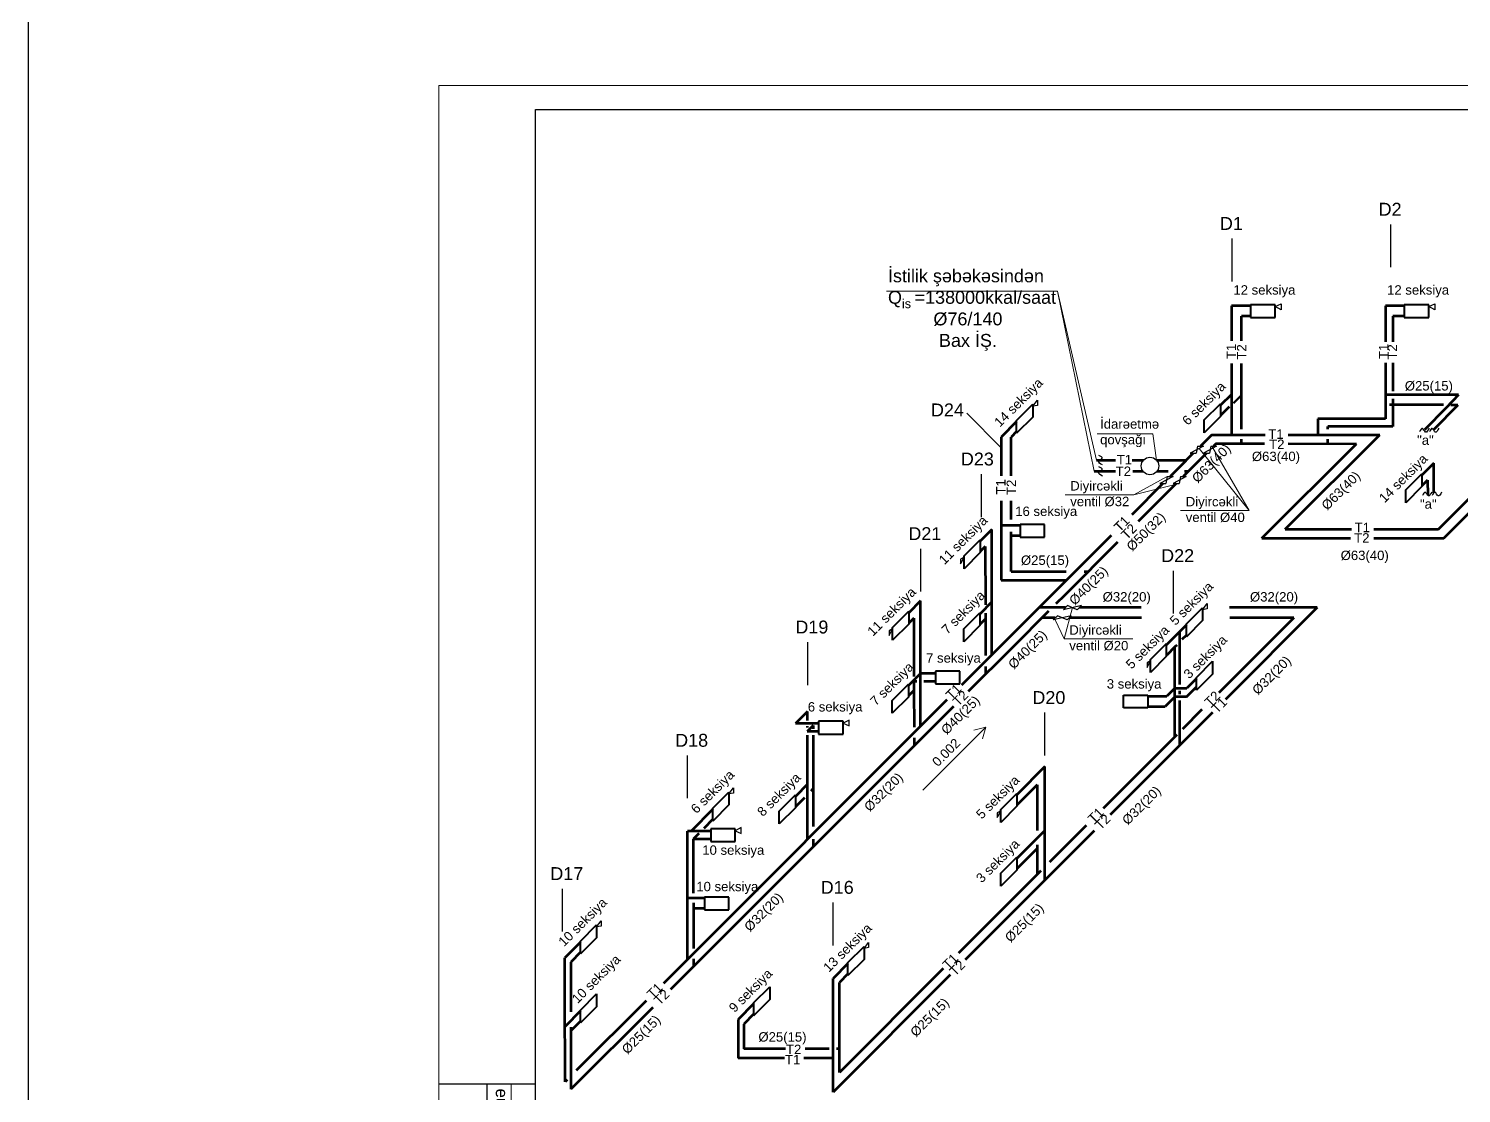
# Model space of a CAD drawing. Header units: millimetres. Extents: x 895788 to 1136524, y -21936 to 400945.
# Drawn here: x 895788 to 949190, y 280554 to 320217 of the extents above; entities that cross this region are included whole.
import ezdxf

# ---------------------------------------------------------------- set-up
doc = ezdxf.new("R2010")
doc.units = ezdxf.units.MM
for name, color, linetype, lineweight in [('LLLLLLLL', 7, 'Continuous', 30), ('невидимка_Ном._пера__241_Ном._пера__7', 7, 'Continuous', 60), ('размер_Ном._пера__1_Ном._пера__7', 7, 'Continuous', 60), ('размер_Ном._пера__241_Ном._пера__7', 7, 'Continuous', 60)]:
    doc.layers.add(name, color=color, linetype=linetype, lineweight=lineweight)
doc.styles.get("Standard").update_dxf_attribs({"font": 'arial.ttf', "height": 400})
doc.styles.add('Times New  Roman', font='times.ttf')
doc.styles.add('СГЕНЕРИР_СТИЛЬ_1', font='arial.ttf')

msp = doc.modelspace()

# ---------------------------------------------------------------- linework, layer by layer
at = {"lineweight": 30}
for p, q in [((946564.541, 311330.203), (946564.541, 312927.406)), ((940647.568, 310798.351), (940647.568, 312395.554)), ((932035.97, 304603.677), (930754.089, 305895.813)), ((939575.461, 304667.116), (939085.819, 304398.172)), ((939085.819, 304398.172), (939306.518, 304398.172)), ((939354.763, 304667.116), (939306.518, 304398.172)), ((939354.763, 304667.116), (939575.461, 304667.116)), ((940068.013, 304667.116), (939578.371, 304398.172)), ((939578.371, 304398.172), (939799.07, 304398.172)), ((939847.315, 304667.116), (939799.07, 304398.172)), ((939847.315, 304667.116), (940068.013, 304667.116)), ((931310.064, 302024.244), (931310.064, 303621.447)), ((938444.596, 303536.189), (937954.954, 303267.246)), ((938223.898, 303536.189), (938175.653, 303267.246)), ((938223.898, 303536.189), (938444.596, 303536.189)), ((938937.148, 303536.189), (938447.507, 303267.246)), ((938716.45, 303536.189), (938668.205, 303267.246)), ((938716.45, 303536.189), (938937.148, 303536.189)), ((937954.954, 303267.246), (938175.653, 303267.246)), ((938447.507, 303267.246), (938668.205, 303267.246)), ((929037.104, 299245.046), (929037.104, 300842.248)), ((938458.013, 298424.374), (938458.013, 300021.576)), ((934515.171, 298728.26), (934359.114, 298572.203)), ((935030.822, 298728.26), (934359.114, 298572.203)), ((934874.765, 298572.203), (934515.171, 298728.26)), ((935030.822, 298728.26), (934874.765, 298572.203)), ((934131.672, 298344.761), (933975.615, 298188.704)), ((934647.323, 298344.761), (933975.615, 298188.704)), ((934491.266, 298188.704), (934131.672, 298344.761)), ((934647.323, 298344.761), (934491.266, 298188.704)), ((924825.223, 295765.078), (924825.223, 297362.281)), ((933659.734, 293138.746), (933659.734, 294735.949)), ((920343.248, 291546.203), (920343.248, 293143.405)), ((915690.913, 286580.264), (915690.913, 288177.466)), ((925769.742, 286066.805), (925769.742, 287664.007))]:
    msp.add_line(p, q, dxfattribs=at)
at = {"lineweight": 0}
for p, q in [((934137.472, 310439.563), (927762.407, 310439.563)), ((939419.97, 304581.71), (941286.689, 302261.947)), ((939891.635, 304667.116), (941286.689, 302261.947)), ((938223.898, 303536.189), (936982.46, 302851.185)), ((936982.46, 302851.185), (934418.466, 302851.185)), ((936982.46, 302851.185), (938668.205, 303267.246)), ((941286.689, 302261.947), (938722.695, 302261.947)), ((936946.302, 297480.611), (934382.308, 297480.611))]:
    msp.add_line(p, q, dxfattribs=at)
at = {"lineweight": 9}
for q in [(935587.897, 304146.23), (935499.739, 303730.71)]:
    msp.add_line((934137.472, 310439.563), q, dxfattribs=at)
at = {"color": 1, "linetype": 'ByBlock', "lineweight": 60, "ltscale": 1.1}
for p, q in [((941335.459, 309891.32), (940628.354, 309891.32)), ((940628.354, 309891.32), (940628.354, 308588.866)), ((947064.597, 309891.32), (946357.491, 309891.32)), ((946357.491, 309891.32), (946357.491, 308556.371)), ((940628.354, 307746.003), (940628.354, 305091.32)), ((946357.491, 307766.132), (946357.491, 305676.795)), ((949087.997, 306579.903), (946357.491, 306579.903)), ((949087.997, 306579.903), (948625.337, 306086.121)), ((948625.337, 306086.121), (947816.817, 305277.558)), ((943839.821, 305676.795), (943839.821, 305091.238)), ((946357.491, 305676.795), (943839.821, 305676.795)), ((932035.97, 305004.604), (932035.97, 303553.406)), ((939889.517, 305091.544), (939465.112, 304667.116)), ((939889.517, 305091.544), (941877.17, 305091.409)), ((942627.549, 301570.127), (946148.539, 305091.117)), ((942732.709, 305091.35), (946148.539, 305091.117)), ((948334.878, 301570.127), (951855.479, 305090.728)), ((939196.183, 304398.172), (938656.592, 303858.552)), ((935587.897, 304146.23), (936294.33, 304146.23)), ((936913.901, 304146.23), (937343.634, 304146.23)), ((937822.198, 304146.23), (938944.285, 304146.23)), ((938656.592, 303858.552), (938334.247, 303536.189)), ((938065.318, 303267.246), (936901.939, 302103.803)), ((932035.97, 302626.025), (932035.97, 299677.432)), ((932743.075, 301704.604), (932035.97, 301704.604)), ((936139.906, 301341.728), (932197.033, 297398.639)), ((942627.549, 301570.127), (945092.726, 301570.127)), ((945929.941, 301570.127), (948334.878, 301570.127)), ((932035.97, 299677.432), (934475.701, 299677.432)), ((934437.143, 298650.232), (933448.557, 298650.232)), ((937256.478, 298650.232), (934952.794, 298650.232)), ((943817.006, 298650.232), (940393.936, 295227.278)), ((943817.006, 298650.232), (940554.184, 298650.232)), ((932197.033, 297398.639), (930555.664, 295757.18)), ((929588.911, 296194.347), (929024.702, 296194.347)), ((937509.766, 295344.29), (938216.871, 295344.29)), ((930014.742, 295216.229), (919450.336, 284651.245)), ((925232.985, 294326.195), (924366.647, 294326.195)), ((939909.881, 294743.24), (936095.186, 290928.674)), ((921210.875, 290319.972), (920344.536, 290319.972)), ((935505.68, 290339.188), (930694.543, 285528.215)), ((920974.482, 287825.18), (920345.756, 287825.18)), ((930139.455, 284973.146), (925769.742, 280603.58)), ((925769.742, 280603.58), (925769.742, 284826.593)), ((918801.615, 284002.488), (916199.533, 281400.264)), ((923958.181, 281863.961), (922231.161, 281863.961)), ((925769.742, 281863.961), (924687.711, 281863.961)), ((915854.344, 281055.056), (915782.893, 280983.601))]:
    msp.add_line(p, q, dxfattribs=at)
at = {"linetype": 'ByBlock', "lineweight": 40, "ltscale": 2}
for p, q in [((941335.459, 309934.45), (941335.459, 309456.652)), ((942248.898, 309934.45), (941335.459, 309934.45)), ((942248.898, 309456.652), (942248.898, 309934.45)), ((947978.035, 309934.45), (947064.597, 309934.45)), ((947064.597, 309934.45), (947064.597, 309456.652)), ((947978.035, 309456.652), (947978.035, 309934.45)), ((941335.459, 309456.652), (942248.898, 309456.652)), ((947064.597, 309456.652), (947978.035, 309456.652)), ((932612.097, 305622.086), (933213.257, 306224.045)), ((933213.257, 306224.045), (933213.257, 305745.121)), ((939606.228, 305641.749), (940207.388, 306243.708)), ((940207.388, 306243.708), (940207.388, 305764.784)), ((933213.257, 305745.121), (932612.097, 305144.288)), ((932612.097, 305144.288), (932612.097, 305622.086)), ((940207.388, 305764.784), (939606.228, 305163.951)), ((939606.228, 305163.951), (939606.228, 305641.749)), ((947120.793, 303032.644), (947721.953, 303634.603)), ((947721.953, 303634.603), (947721.953, 303155.679)), ((947721.953, 303155.679), (947120.793, 302554.846)), ((947120.793, 302554.846), (947120.793, 303032.644)), ((933656.513, 301747.734), (932743.075, 301747.734)), ((932743.075, 301747.734), (932743.075, 301269.936)), ((933656.513, 301269.936), (933656.513, 301747.734)), ((932743.075, 301269.936), (933656.513, 301269.936)), ((930655.863, 300576.299), (931257.023, 301178.258)), ((931257.023, 300699.334), (930655.863, 300098.501)), ((931257.023, 301178.258), (931257.023, 300699.334)), ((930655.863, 300098.501), (930655.863, 300576.299)), ((938941.466, 298042.905), (939542.626, 298644.864)), ((939542.626, 298644.864), (939542.626, 298165.94)), ((927991.792, 297912.082), (928592.952, 298514.041)), ((928592.952, 298035.117), (927991.792, 297434.283)), ((928592.952, 298514.041), (928592.952, 298035.117)), ((930641.054, 297858.234), (931242.213, 298460.193)), ((931242.213, 298460.193), (931242.213, 297981.269)), ((939542.626, 298165.94), (938941.466, 297565.107)), ((938941.466, 297565.107), (938941.466, 298042.905)), ((927991.792, 297434.283), (927991.792, 297912.082)), ((931242.213, 297981.269), (930641.054, 297380.436)), ((930641.054, 297380.436), (930641.054, 297858.234)), ((937604.301, 296715.666), (938205.46, 297317.625)), ((938205.46, 296839.827), (938205.46, 297317.625)), ((938205.46, 296838.701), (937604.301, 296237.867)), ((937604.301, 296237.867), (937604.301, 296715.666)), ((939317.674, 296047.276), (939918.834, 296649.235)), ((939918.834, 296649.235), (939918.834, 296170.311)), ((929588.911, 296283.613), (929588.911, 295805.815)), ((930502.35, 296283.613), (929588.911, 296283.613)), ((930502.35, 295805.815), (930502.35, 296283.613)), ((939918.834, 296170.311), (939317.674, 295569.478)), ((939317.674, 295569.478), (939317.674, 296047.276)), ((927976.982, 295194.017), (928578.142, 295795.976)), ((928578.142, 295317.052), (927976.982, 294716.219)), ((928578.142, 295795.976), (928578.142, 295317.052)), ((929588.911, 295805.815), (930502.35, 295805.815)), ((936596.328, 294909.621), (936596.328, 295387.419)), ((936596.328, 295387.419), (937509.766, 295387.419)), ((937509.766, 295387.419), (937509.766, 294909.621)), ((927976.982, 294716.219), (927976.982, 295194.017)), ((937509.766, 294909.621), (936596.328, 294909.621)), ((925232.985, 294415.462), (925232.985, 293937.664)), ((926146.424, 294415.462), (925232.985, 294415.462)), ((926146.424, 293937.664), (926146.424, 294415.462)), ((925232.985, 293937.664), (926146.424, 293937.664)), ((921291.049, 291177.551), (921892.209, 291779.51)), ((921892.209, 291779.51), (921892.209, 291300.586)), ((923766.523, 291070.307), (924367.683, 291672.266)), ((924367.683, 291672.266), (924367.683, 291193.342)), ((932021.217, 291126.703), (932622.377, 291728.663)), ((932622.377, 291728.663), (932622.377, 291249.738)), ((921892.209, 291300.586), (921291.049, 290699.753)), ((921291.049, 290699.753), (921291.049, 291177.551)), ((924367.683, 291193.342), (923766.523, 290592.509)), ((923766.523, 290592.509), (923766.523, 291070.307)), ((932622.377, 291249.738), (932021.217, 290648.905)), ((932021.217, 290648.905), (932021.217, 291126.703)), ((921210.875, 290409.238), (921210.875, 289931.44)), ((922124.313, 290409.238), (921210.875, 290409.238)), ((922124.313, 289931.44), (922124.313, 290409.238)), ((921210.875, 289931.44), (922124.313, 289931.44)), ((932021.217, 288750.869), (932622.377, 289352.828)), ((932622.377, 289352.828), (932622.377, 288873.904)), ((932622.377, 288873.904), (932021.217, 288273.071)), ((932021.217, 288273.071), (932021.217, 288750.869)), ((920974.482, 287868.31), (920974.482, 287390.512)), ((921887.92, 287868.31), (920974.482, 287868.31)), ((921887.92, 287390.512), (921887.92, 287868.31)), ((920974.482, 287390.512), (921887.92, 287390.512)), ((916355.05, 286224.572), (916956.209, 286826.532)), ((916956.209, 286826.532), (916956.209, 286347.608)), ((916956.209, 286347.608), (916355.05, 285746.774)), ((916355.05, 285746.774), (916355.05, 286224.572)), ((926324.473, 285422.385), (926925.633, 286024.344)), ((926925.633, 286024.344), (926925.633, 285545.42)), ((926925.633, 285545.42), (926324.473, 284944.587)), ((926324.473, 284944.587), (926324.473, 285422.385)), ((916355.05, 283655.047), (916956.209, 284257.006)), ((916956.209, 284257.006), (916956.209, 283778.082)), ((922807.288, 283921.903), (923408.448, 284523.862)), ((923408.448, 284523.862), (923408.448, 284044.938)), ((916956.209, 283778.082), (916355.05, 283177.249)), ((916355.05, 283177.249), (916355.05, 283655.047)), ((923408.448, 284044.938), (922807.288, 283444.104)), ((922807.288, 283921.903), (922807.288, 283442.978))]:
    msp.add_line(p, q, dxfattribs=at)
at = {"color": 7}
for p, q in [((942248.898, 309861.376), (942473.351, 309960.837)), ((942473.351, 309744.483), (942248.898, 309861.376)), ((942473.351, 309960.837), (942473.351, 309744.483)), ((947978.035, 309861.376), (948202.488, 309960.837)), ((948202.488, 309744.483), (947978.035, 309861.376)), ((948202.488, 309960.837), (948202.488, 309744.483)), ((933213.257, 306151.362), (933385.681, 306378.333)), ((933385.681, 306181.305), (933213.257, 306151.362)), ((933385.681, 306378.333), (933385.681, 306181.305)), ((930655.863, 300524.082), (930527.109, 300452.845)), ((930527.109, 300279.762), (930655.863, 300524.082)), ((930527.109, 300452.845), (930527.109, 300279.762)), ((930655.863, 300524.082), (930548.568, 300464.718)), ((930548.568, 300320.482), (930655.863, 300524.082)), ((939542.626, 298572.18), (939715.05, 298799.152)), ((939715.05, 298602.124), (939542.626, 298572.18)), ((939715.05, 298799.152), (939715.05, 298602.124)), ((927991.792, 297859.865), (927863.038, 297788.628)), ((927863.038, 297615.544), (927991.792, 297859.865)), ((927863.038, 297788.628), (927863.038, 297615.544)), ((927991.792, 297859.865), (927884.497, 297800.501)), ((927884.497, 297656.264), (927991.792, 297859.865)), ((937604.301, 296663.449), (937475.547, 296592.212)), ((937475.547, 296419.128), (937604.301, 296663.449)), ((937475.547, 296592.212), (937475.547, 296419.128)), ((937604.301, 296663.449), (937497.006, 296604.085)), ((937497.006, 296459.848), (937604.301, 296663.449)), ((926370.877, 294457.963), (926146.424, 294341.069)), ((926146.424, 294341.069), (926370.877, 294241.608)), ((926370.877, 294241.608), (926370.877, 294457.963)), ((921892.209, 291706.827), (922064.633, 291933.798)), ((922064.633, 291736.77), (921892.209, 291706.827)), ((922064.633, 291933.798), (922064.633, 291736.77)), ((932021.217, 291074.487), (931892.463, 291003.25)), ((931892.463, 290830.166), (932021.217, 291074.487)), ((932021.217, 291074.487), (931913.922, 291015.122)), ((931913.922, 290870.886), (932021.217, 291074.487)), ((931892.463, 291003.25), (931892.463, 290830.166)), ((922348.766, 290451.739), (922124.313, 290334.846)), ((922124.313, 290334.846), (922348.766, 290235.385)), ((922348.766, 290235.385), (922348.766, 290451.739)), ((916956.209, 286753.848), (917128.634, 286980.819)), ((917128.634, 286783.791), (916956.209, 286753.848)), ((917128.634, 286980.819), (917128.634, 286783.791)), ((926925.633, 285951.661), (927098.057, 286178.632)), ((927098.057, 285981.604), (926925.633, 285951.661)), ((927098.057, 286178.632), (927098.057, 285981.604))]:
    msp.add_line(p, q, dxfattribs=at)
at = {"color": 5, "linetype": 'ByBlock', "lineweight": 60, "ltscale": 1.1}
for p, q in [((941335.459, 309506.371), (940996.856, 309506.371)), ((940996.856, 308588.866), (940996.856, 309506.371)), ((946634.116, 309506.371), (946634.116, 308556.371)), ((947064.597, 309506.371), (946634.116, 309506.371)), ((940996.856, 306363.58), (940996.856, 307746.003)), ((946634.116, 307766.132), (946634.116, 306715.462)), ((940996.856, 305294.585), (940996.856, 306363.58)), ((948520.579, 306209.25), (946506.905, 306206.371)), ((946634.116, 306431.588), (946634.116, 305400.006)), ((949053.13, 306187.924), (948146.115, 305270.296)), ((949053.13, 306187.924), (948796.045, 306186.003)), ((932404.471, 303553.406), (932404.471, 304996.705)), ((944208.322, 305294.502), (944208.322, 305400.006)), ((946634.116, 305400.006), (944208.322, 305400.006)), ((939688.735, 304398.172), (938826.799, 303536.189)), ((939823.209, 304532.653), (939823.191, 304532.635)), ((940050.981, 304760.438), (939957.664, 304667.116)), ((940050.981, 304760.438), (941851.633, 304759.242)), ((940996.856, 304759.736), (940996.856, 304920.068)), ((941756.689, 301236.668), (945276.987, 304756.966)), ((942732.709, 304758.656), (945276.987, 304756.966)), ((944208.322, 304759.654), (944208.322, 304919.985)), ((948538.821, 301236.668), (952054.616, 304752.464)), ((935499.739, 303730.71), (936294.351, 303732.939)), ((936940.856, 303734.753), (937318.402, 303735.413)), ((937846.688, 303734.383), (938262.392, 303735.11)), ((938866.76, 303736.167), (939027.046, 303736.447)), ((938557.87, 303267.246), (937149.845, 301859.143)), ((932404.471, 301932.12), (932404.471, 302626.025)), ((932404.471, 299990.817), (932404.471, 301476.864)), ((932743.075, 301319.654), (932404.471, 301319.654)), ((941756.689, 301236.668), (945055.936, 301236.668)), ((945929.941, 301236.668), (948538.821, 301236.668)), ((936375.985, 301085.241), (934405.209, 299114.357)), ((932404.471, 299990.817), (934455.494, 299990.817)), ((935133.047, 299990.817), (935281.621, 299990.817)), ((935154.727, 299990.817), (935281.621, 299990.817)), ((934405.208, 299114.358), (934077.322, 298786.448)), ((933801.822, 298510.926), (932444.209, 297153.249)), ((934053.643, 298266.733), (933557.637, 298266.733)), ((937268.317, 298266.733), (934569.295, 298266.733)), ((942940.914, 298266.733), (940147.651, 295473.563)), ((942940.914, 298266.733), (940559.919, 298266.733)), ((932444.209, 297153.249), (930810.563, 295519.515)), ((928899.525, 295898.593), (928784.753, 295898.593)), ((929588.911, 295898.593), (929155.453, 295898.593)), ((930261.02, 294969.941), (919714.271, 284422.616)), ((937509.766, 294959.34), (938146.088, 294959.34)), ((939522.172, 294848.106), (938795.027, 294120.984)), ((925232.985, 294030.442), (924804.253, 294030.442)), ((938511.765, 293837.732), (935839.352, 291165.409)), ((938586.494, 293912.459), (938511.765, 293837.732)), ((935205.056, 290531.134), (933834.986, 289161.11)), ((921210.875, 290024.218), (920557.502, 290024.218)), ((933511.331, 288837.466), (930452.92, 285779.157)), ((920974.482, 287440.23), (920558.851, 287440.23)), ((929876.39, 285202.646), (926007.39, 281333.776)), ((926007.39, 281333.776), (926007.39, 284686.042)), ((919047.892, 283756.2), (916000.345, 280708.486)), ((924002.561, 282215.545), (922442.538, 282215.545)), ((925620.08, 282215.545), (924732.092, 282215.545)), ((926007.39, 282215.545), (925901.941, 282215.545))]:
    msp.add_line(p, q, dxfattribs=at)
at = {"color": 1, "linetype": 'ByBlock', "lineweight": 60}
for p, q in [((940628.354, 306591.32), (940207.774, 306189.775)), ((932611.796, 305588.342), (932035.97, 305004.604)), ((948168.513, 304032.974), (947722.34, 303580.67)), ((948167.195, 302927.02), (948168.513, 304032.974)), ((931688.773, 301561.615), (931257.41, 301124.325)), ((931688.773, 296890.352), (931688.773, 301561.615)), ((929024.701, 298897.398), (928593.338, 298460.107)), ((929024.702, 294226.135), (929024.701, 298897.398)), ((931688.773, 298858.564), (931242.6, 298406.26)), ((938941.466, 298009.418), (938510.103, 297572.128)), ((938637.21, 297700.982), (938205.847, 297263.691)), ((938679.578, 297743.932), (938679.795, 295779.238)), ((929024.702, 296194.347), (928578.528, 295742.042)), ((939317.674, 296013.82), (938956.487, 295647.67)), ((938516.14, 295647.67), (938216.871, 295344.29)), ((938516.14, 295647.67), (938956.487, 295647.67)), ((938679.821, 295545.487), (938679.833, 295431.085)), ((924812.82, 294778.499), (924366.647, 294326.195)), ((924812.82, 294437.789), (924812.82, 294778.499)), ((938679.86, 295186.203), (938679.9, 294826.92)), ((938679.9, 294826.92), (938680.139, 294462.453)), ((938680.139, 294462.453), (938681.595, 293514.996)), ((924812.82, 294181.577), (924812.82, 294231.934)), ((924812.82, 293276.444), (924812.82, 293898.257)), ((924816.825, 290018.028), (924812.82, 293276.444)), ((933659.734, 292725.949), (932622.763, 291674.729)), ((933659.735, 290980.974), (933659.734, 292725.949)), ((924814.243, 292070.637), (924368.069, 291618.332)), ((921290.748, 291143.808), (920478.079, 290319.972)), ((933663.592, 288497.162), (933659.735, 290980.974)), ((920344.536, 288817.916), (920344.536, 290319.972)), ((933659.734, 290350.114), (932622.763, 289298.894)), ((920348.554, 285549.512), (920344.536, 288817.916)), ((916354.749, 286190.829), (915778.923, 285607.09)), ((915778.923, 284213.53), (915778.923, 285607.09)), ((926324.473, 285388.946), (925769.742, 284826.593)), ((915782.893, 280983.601), (915778.923, 284213.53)), ((916355.05, 283627.22), (915780.36, 283044.633)), ((922806.987, 283888.159), (922231.161, 283304.42)), ((922231.161, 283304.42), (922231.161, 281863.961))]:
    msp.add_line(p, q, dxfattribs=at)
at = {"color": 5, "lineweight": 50}
msp.add_line((940694.898, 306261.235), (940996.856, 306563.803), dxfattribs=at)
at = {"color": 5, "linetype": 'ByBlock', "lineweight": 60}
for p, q in [((940530.233, 306129.589), (940209.794, 305804.747)), ((932612.097, 305207.184), (932404.471, 304996.705)), ((947927.507, 303401.581), (947724.36, 303195.642)), ((947929.51, 303401.581), (947935.124, 302832.982)), ((931441.222, 300923.587), (931259.43, 300739.297)), ((931442.175, 300923.587), (931448.295, 298750.931)), ((928777.151, 298259.37), (928595.358, 298075.08)), ((928778.104, 298259.37), (928784.223, 296086.713)), ((931447.768, 298227.171), (931244.62, 298021.232)), ((931449.165, 298441.994), (931449.77, 298227.171)), ((931449.77, 298227.171), (931454.098, 296861.754)), ((938941.466, 297622.342), (938777.221, 297455.84)), ((938510.03, 297184.978), (938207.867, 296878.664)), ((938403.986, 297077.478), (938389.66, 297062.954)), ((938579.894, 297255.802), (938510.03, 297184.978)), ((938510.41, 294710.373), (938510.03, 297184.978)), ((931455.367, 296461.573), (931456.306, 296165.292)), ((928784.753, 295898.593), (928785.698, 295562.954)), ((928783.696, 295562.954), (928580.549, 295357.015)), ((928785.698, 295562.954), (928790.026, 294197.537)), ((938510.315, 295328.571), (938146.088, 294959.34)), ((938950.889, 295329.155), (938510.315, 295329.123)), ((938950.889, 295329.155), (939317.674, 295699.168)), ((925026.462, 294255.704), (924804.253, 294030.442)), ((925026.462, 294255.704), (925026.838, 294129.241)), ((938511.765, 293837.732), (938510.41, 294710.373)), ((925027.523, 293898.896), (925030.407, 292929.741)), ((928791.295, 293797.356), (928792.234, 293501.075)), ((925030.407, 292929.741), (925033.072, 291316.99)), ((925032.101, 291904.413), (924943.814, 291814.912)), ((933374.717, 292049.94), (932624.784, 291289.701)), ((933374.717, 292049.94), (933377.94, 291033.259)), ((924701.096, 291568.859), (924370.09, 291233.305)), ((925033.072, 291316.99), (925034.275, 290491.988)), ((921291.049, 290762.649), (920950.36, 290417.278)), ((933377.94, 291033.259), (933378.349, 290346.339)), ((920557.502, 290024.218), (920562.123, 288471.213)), ((920765.999, 290230.384), (920562.628, 290024.218)), ((925034.796, 290023.409), (925035.169, 289743.804)), ((933378.346, 290351.24), (933378.354, 290346.339)), ((933374.717, 289674.105), (932624.784, 288913.867)), ((933379.224, 289816.817), (933381.045, 288707.898)), ((920562.123, 288471.213), (920562.879, 288013.534)), ((920563.364, 287648.792), (920564.788, 286858.463)), ((920564.788, 286858.463), (920565.991, 285955.79)), ((916355.05, 285809.67), (915991.644, 285441.271)), ((915991.644, 285441.271), (915996.51, 283585.427)), ((920566.512, 285564.881), (920566.898, 285275.289)), ((926324.473, 285007.483), (926007.39, 284686.042)), ((916355.05, 283244.811), (915998.135, 282882.992)), ((922807.288, 283507), (922442.538, 283137.238)), ((922442.538, 283137.238), (922442.538, 282215.545)), ((915997.91, 283019.323), (915999.175, 281586.622)), ((915999.175, 281586.622), (916000.345, 280708.486))]:
    msp.add_line(p, q, dxfattribs=at)
at = {"color": 0, "lineweight": 9}
for p, q in [((937685.857, 305118.574), (935621.547, 305118.574)), ((937822.198, 304146.23), (937685.857, 305118.574)), ((934694.968, 298650.232), (934382.308, 297480.611)), ((934053.643, 298196.733), (934382.308, 297480.611)), ((929112.463, 291853.765), (931460.2, 294201.503)), ((931460.2, 294201.503), (931022.569, 294084.24)), ((931460.2, 294201.503), (931342.937, 293763.871))]:
    msp.add_line(p, q, dxfattribs=at)
at = {"color": 4, "lineweight": 30}
msp.add_lwpolyline([(895787.88, 400945.385), (1136523.833, 400945.385), (1136523.833, -21935.758), (895787.88, -21935.758)], close=True, dxfattribs=at)
at = {"color": 7, "lineweight": 30}
for points, knots in [([(947985.527, 305330.467), (947941.324, 305249.603), (947856.024, 305093.56), (947739.601, 305409.908), (947669.227, 305266.836), (947635.931, 305199.145)], [0, 0, 0, 0, 193.10571301, 372.638276317, 533.858649432, 533.858649432, 533.858649432, 533.858649432]), ([(948349.904, 305328.562), (948305.701, 305247.698), (948220.402, 305091.655), (948103.978, 305408.003), (948033.604, 305264.931), (948000.308, 305197.24)], [0, 0, 0, 0, 193.10571301, 372.638276317, 533.858649432, 533.858649432, 533.858649432, 533.858649432]), ([(935810.458, 303965.504), (935729.785, 304010.053), (935574.107, 304096.019), (935890.951, 304211.088), (935748.181, 304282.073), (935680.633, 304315.658)], [0, 0, 0, 0, 193.10571301, 372.638276317, 533.858649432, 533.858649432, 533.858649432, 533.858649432]), ([(935810.458, 303548.762), (935729.785, 303593.311), (935574.107, 303679.277), (935890.951, 303794.347), (935748.181, 303865.332), (935680.633, 303898.917)], [0, 0, 0, 0, 193.10571301, 372.638276317, 533.858649431, 533.858649431, 533.858649431, 533.858649431]), ([(948090.972, 302953.543), (948046.769, 302872.68), (947961.47, 302716.636), (947845.046, 303032.984), (947774.672, 302889.913), (947741.376, 302822.221)], [0, 0, 0, 0, 193.10571301, 372.638276317, 533.858649432, 533.858649432, 533.858649432, 533.858649432]), ([(948455.35, 302951.638), (948411.147, 302870.775), (948325.847, 302714.731), (948209.424, 303031.079), (948139.05, 302888.008), (948105.754, 302820.316)], [0, 0, 0, 0, 193.10571301, 372.638276317, 533.858649432, 533.858649432, 533.858649432, 533.858649432])]:
    msp.add_open_spline(points, degree=3, knots=knots, dxfattribs=at)
at = {"layer": 'LLLLLLLL', "color": 0, "linetype": 'Continuous', "lineweight": 30, "ltscale": 50}
msp.add_circle((937582.916, 303925.35), 325.644, dxfattribs=at)
msp.add_circle((937582.916, 303925.35), 325.644, dxfattribs=at)
at = {"layer": 'невидимка_Ном._пера__241_Ном._пера__7', "linetype": 'Continuous', "lineweight": 30}
for p, q in [((914676.304, 317205.088), (985670.582, 317205.088)), ((914676.304, 265621.904), (914676.304, 317205.088))]:
    msp.add_line(p, q, dxfattribs=at)
at = {"layer": 'размер_Ном._пера__241_Ном._пера__7', "linetype": 'Continuous', "lineweight": 0}
for p, q in [((911081.657, 264723.242), (911081.657, 318103.749)), ((911081.657, 318103.749), (986569.243, 318103.749)), ((913777.642, 265621.904), (913777.642, 280899.153))]:
    msp.add_line(p, q, dxfattribs=at)
at = {"layer": 'размер_Ном._пера__241_Ном._пера__7', "linetype": 'Continuous', "lineweight": 30}
for p, q in [((914676.304, 280899.153), (911081.657, 280899.153)), ((912878.98, 265621.904), (912878.98, 280899.153))]:
    msp.add_line(p, q, dxfattribs=at)

# ---------------------------------------------------------------- texts
at = {"char_height": 480}
for s, width, insert, attachment_point in [('{\\fArial|b0|i0|c238|p34;D2}', 1030.0719, (946105.658, 313730.996), 1), ('{\\fArial|b0|i0|c238|p34;D1}', 1030.0719, (940188.685, 313199.144), 1), ('\\A1;\\pxql;{\\fArial|b0|i0|c238|p34;\\C0;İstilik şəbəkəsindən\\PQ\\H0.7x;\\S^ is ;\\H1.4286x;=138000kkal/saat\\P\\pqc;%%C76/140\\PBax İŞ.}', 5961.12081, (933778.977, 311247.998), 3), ('{\\fArial|b0|i0|c238|p34;D24}', 1030.0719, (929419.433, 306254.102), 1), ('{\\fArial|b0|i0|c238|p34;D23}', 1030.0719, (930533.573, 304425.037), 1), ('{\\fArial|b0|i0|c238|p34;D21}', 1030.0719, (928578.221, 301645.838), 1), ('{\\fArial|b0|i0|c238|p34;D22}', 1030.0719, (937999.13, 300825.166), 1), ('{\\fArial|b0|i0|c238|p34;D19}', 1030.0719, (924366.34, 298165.871), 1), ('{\\fArial|b0|i0|c238|p34;D20}', 1030.0719, (933200.852, 295539.539), 1), ('{\\fArial|b0|i0|c238|p34;D18}', 1030.0719, (919884.365, 293946.995), 1), ('{\\fArial|b0|i0|c238|p34;D17}', 1030.0719, (915232.031, 288981.056), 1), ('{\\fArial|b0|i0|c238|p34;D16}', 1030.0719, (925310.859, 288467.597), 1)]:
    msp.add_mtext_dynamic_manual_height_columns(s, width=width, gutter_width=2000, heights=[0], dxfattribs=dict(at, insert=insert, attachment_point=attachment_point))
at = {"char_height": 350, "style": 'Times New  Roman'}
for s, insert, width, attachment_point in [('\\A1;{\\fArial|b0|i0|c238|p34;12 seksiya}', (940693.914, 310659.348), 3778.84715, 1), ('\\A1;{\\fArial|b0|i0|c238|p34;12 seksiya}', (946423.051, 310659.348), 3778.84715, 1), ('{\\fArial|b0|i0|c238|p34;%%C25(15)}', (947082.91, 307087.135), 487.89948, 1), ('{\\fArial|b0|i0|c238|p34;İdarəetmə qovşağı}', (935724.697, 305665.563), 487.89948, 1), ('{\\fArial|b0|i0|c0|p34;T\\fArial|b0|i0|c238|p34;1}', (941993.837, 305286.612), 487.89948, 1), ('{\\fArial|b0|i0|c238|p34;"a"}', (947542.707, 305062.33), 487.89948, 1), ('{\\fArial|b0|i0|c238|p34;%%C63(40)}', (941382.512, 304458.45), 487.89948, 1), ('{\\fArial|b0|i0|c0|p34;T\\fArial|b0|i0|c238|p34;2}', (942027.014, 304909.684), 487.89948, 1), ('{\\fArial|b0|i0|c0|p34;T\\fArial|b0|i0|c238|p34;2}', (936307.492, 303904.518), 487.89948, 1), ('{\\fArial|b0|i0|c0|p34;T\\fArial|b0|i0|c238|p34;1}', (936347.13, 304340.576), 487.89948, 1), ('\\A1;{\\fArial|b0|i0|c238|p34;16 seksiya}', (932561.428, 302412.809), 3778.84715, 1), ('{\\fArial|b0|i0|c238|p34;"a"}', (947648.152, 302685.407), 487.89948, 1), ('{\\fArial|b0|i0|c0|p34;T\\fArial|b0|i0|c238|p34;1}', (945213.401, 301809.897), 487.89948, 1), ('{\\fArial|b0|i0|c0|p34;T\\fArial|b0|i0|c238|p34;2}', (945195.26, 301419.643), 487.89948, 1), ('{\\fArial|b0|i0|c238|p34;%%C63(40)}', (944691.411, 300770.763), 487.89948, 1), ('{\\fArial|b0|i0|c238|p34;%%C25(15)}', (932774.47, 300591.029), 487.89948, 1), ('{\\fArial|b0|i0|c238|p34;%%C32(20)}', (935820.794, 299226.507), 487.89948, 1), ('{\\fArial|b0|i0|c238|p34;%%C32(20)}', (941311.601, 299226.507), 487.89948, 1), ('\\A1;{\\fArial|b0|i0|c238|p34;7 seksiya}', (929239.382, 296948.689), 3778.84715, 1), ('\\A1;{\\fArial|b0|i0|c238|p34;3 seksiya}', (935974.19, 295982.366), 3778.84715, 1), ('\\A1;{\\fArial|b0|i0|c238|p34;6 seksiya}', (924830.142, 295129.172), 3778.84715, 1), ('\\A1;{\\fArial|b0|i0|c238|p34;10 seksiya}', (920896.909, 289791.186), 3778.84715, 1), ('\\A1;{\\fArial|b0|i0|c238|p34;10 seksiya}', (920674.182, 288433.74), 3778.84715, 1), ('{\\fArial|b0|i0|c238|p34;%%C25(15)}', (922989.056, 282832.389), 487.89948, 1), ('{\\fArial|b0|i0|c0|p34;T\\fArial|b0|i0|c238|p34;1}', (924553.691, 281987.732), 487.89948, 3), ('{\\fArial|b0|i0|c0|p34;T\\fArial|b0|i0|c238|p34;2}', (924588.018, 282014.936), 487.89948, 9)]:
    msp.add_mtext(s, dxfattribs=dict(at, insert=insert, width=width, attachment_point=attachment_point))
for s, insert, width, attachment_point, rotation in [('{\\fArial|b0|i0|c0|p34;T\\fArial|b0|i0|c238|p34;1}', (940436.303, 307908.595), 487.89948, 1, 90), ('{\\fArial|b0|i0|c0|p34;T\\fArial|b0|i0|c238|p34;2}', (940826.557, 307890.453), 487.89948, 1, 90), ('{\\fArial|b0|i0|c0|p34;T\\fArial|b0|i0|c238|p34;1}', (946117.944, 307908.595), 487.89948, 1, 90), ('{\\fArial|b0|i0|c0|p34;T\\fArial|b0|i0|c238|p34;2}', (946443.732, 307890.453), 487.89948, 1, 90), ('\\A1;{\\fArial|b0|i0|c238|p34;14 seksiya}', (931741.543, 305601.496), 3778.84715, 1, 45), ('\\A1;{\\fArial|b0|i0|c238|p34;6 seksiya}', (938747.218, 305661.312), 3778.84715, 1, 45), ('{\\fArial|b0|i0|c238|p34;%%C63(40)}', (939111.648, 303515.633), 487.89948, 1, 45), ('\\A1;{\\fArial|b0|i0|c238|p34;14 seksiya}', (946079.49, 302775.503), 3778.84715, 1, 45), ('{\\fArial|b0|i0|c0|p34;T\\fArial|b0|i0|c238|p34;1}', (931849.342, 302863.725), 487.89948, 1, 90), ('{\\fArial|b0|i0|c0|p34;T\\fArial|b0|i0|c238|p34;2}', (932239.596, 302845.584), 487.89948, 1, 90), ('{\\fArial|b0|i0|c238|p34;%%C63(40)}', (943938.983, 302499.823), 487.89948, 1, 45), ('\\A1;{\\fArial|b0|i0|c238|p34;11 seksiya}', (929675.677, 300474.524), 3778.84715, 1, 45), ('{\\fArial|b0|i0|c0|p34;T\\fArial|b0|i0|c238|p34;1}', (936207.829, 301694.382), 487.89948, 1, 45), ('{\\fArial|b0|i0|c0|p34;T\\fArial|b0|i0|c238|p34;2}', (936470.953, 301405.602), 487.89948, 1, 45), ('{\\fArial|b0|i0|c238|p34;%%C50(32)}', (936672.355, 300970.552), 487.89948, 1, 45), ('{\\fArial|b0|i0|c238|p34;%%C40(25)}', (934532.631, 298958.765), 487.89948, 1, 45), ('\\A1;{\\fArial|b0|i0|c238|p34;11 seksiya}', (927011.605, 297810.307), 3778.84715, 1, 45), ('\\A1;{\\fArial|b0|i0|c238|p34;7 seksiya}', (929782.044, 297877.797), 3778.84715, 1, 45), ('\\A1;{\\fArial|b0|i0|c238|p34;5 seksiya}', (938284.288, 298209.994), 3778.84715, 1, 45), ('{\\fArial|b0|i0|c238|p34;%%C40(25)}', (932261.038, 296580.842), 487.89948, 1, 45), ('\\A1;{\\fArial|b0|i0|c238|p34;5 seksiya}', (936646.543, 296582.338), 3778.84715, 1, 45), ('\\A1;{\\fArial|b0|i0|c238|p34;3 seksiya}', (938798.808, 296220.728), 3778.84715, 1, 45), ('\\A1;{\\fArial|b0|i0|c238|p34;7 seksiya}', (927117.972, 295213.579), 3778.84715, 1, 45), ('{\\fArial|b0|i0|c238|p34;%%C32(20)}', (941356.251, 295620.199), 487.89948, 1, 45), ('{\\fArial|b0|i0|c238|p34;%%C40(25)}', (929759.827, 294137.458), 487.89948, 1, 45), ('{\\fArial|b0|i0|c0|p34;T\\fArial|b0|i0|c238|p34;1}', (930182.367, 295190.445), 487.89948, 7, 45), ('{\\fArial|b0|i0|c0|p34;T\\fArial|b0|i0|c238|p34;2}', (930440.156, 294946.874), 487.89948, 7, 45), ('{\\fArial|b0|i0|c0|p34;T\\fArial|b0|i0|c238|p34;2}', (939830.059, 294926.029), 487.89948, 7, 45), ('{\\fArial|b0|i0|c0|p34;T\\fArial|b0|i0|c238|p34;1}', (940087.848, 294682.457), 487.89948, 7, 45), ('{\\fArial|b0|i0|c238|p34;0.002}', (929428.238, 292947.533), 487.89948, 1, 45), ('\\A1;{\\fArial|b0|i0|c238|p34;6 seksiya}', (920432.039, 291197.114), 3778.84715, 1, 45), ('\\A1;{\\fArial|b0|i0|c238|p34;8 seksiya}', (922907.513, 291089.869), 3778.84715, 1, 45), ('{\\fArial|b0|i0|c238|p34;%%C32(20)}', (926891.781, 291269.254), 487.89948, 1, 45), ('\\A1;{\\fArial|b0|i0|c238|p34;5 seksiya}', (931063.459, 290993.376), 3778.84715, 1, 45), ('{\\fArial|b0|i0|c238|p34;%%C32(20)}', (936507.314, 290771.426), 487.89948, 1, 45), ('{\\fArial|b0|i0|c0|p34;T\\fArial|b0|i0|c238|p34;1}', (935484.355, 290582.76), 487.89948, 7, 45), ('{\\fArial|b0|i0|c0|p34;T\\fArial|b0|i0|c238|p34;2}', (935742.144, 290339.188), 487.89948, 7, 45), ('\\A1;{\\fArial|b0|i0|c238|p34;3 seksiya}', (931063.459, 288617.542), 3778.84715, 1, 45), ('{\\fArial|b0|i0|c238|p34;%%C32(20)}', (922423.509, 286800.738), 487.89948, 1, 45), ('\\A1;{\\fArial|b0|i0|c238|p34;10 seksiya}', (915496.04, 286244.135), 3778.84715, 1, 45), ('{\\fArial|b0|i0|c238|p34;%%C25(15)}', (932137.6, 286401.861), 487.89948, 1, 45), ('\\A1;{\\fArial|b0|i0|c238|p34;13 seksiya}', (925366.715, 285289.058), 3778.84715, 1, 45), ('{\\fArial|b0|i0|c0|p34;T\\fArial|b0|i0|c238|p34;1}', (930065.003, 285142.931), 487.89948, 7, 45), ('\\A1;{\\fArial|b0|i0|c238|p34;10 seksiya}', (915998.452, 284123.679), 3778.84715, 1, 45), ('{\\fArial|b0|i0|c0|p34;T\\fArial|b0|i0|c238|p34;2}', (930322.792, 284899.359), 487.89948, 7, 45), ('\\A1;{\\fArial|b0|i0|c238|p34;9 seksiya}', (921849.531, 283788.575), 3778.84715, 1, 45), ('{\\fArial|b0|i0|c0|p34;T\\fArial|b0|i0|c238|p34;1}', (919045.539, 284053.617), 487.89948, 7, 45), ('{\\fArial|b0|i0|c0|p34;T\\fArial|b0|i0|c238|p34;2}', (919303.328, 283810.045), 487.89948, 7, 45), ('{\\fArial|b0|i0|c238|p34;%%C25(15)}', (928613.464, 282877.844), 487.89948, 1, 45), ('{\\fArial|b0|i0|c238|p34;%%C25(15)}', (917857.848, 282234.828), 487.89948, 1, 45)]:
    msp.add_mtext(s, dxfattribs=dict(at, insert=insert, width=width, attachment_point=attachment_point, rotation=rotation))
at = {"color": 0, "lineweight": 30, "char_height": 350, "attachment_point": 1}
for s, insert in [('\\A1;{\\fArial|b0|i0|c238|p34;Diyircəkli ventil %%C32}', (934612.693, 303361.458)), ('\\A1;{\\fArial|b0|i0|c238|p34;Diyircəkli ventil %%C40}', (938916.922, 302772.219)), ('\\A1;{\\fArial|b0|i0|c238|p34;Diyircəkli ventil %%C20}', (934576.535, 297990.883))]:
    msp.add_mtext_dynamic_manual_height_columns(s, width=2486.26964, gutter_width=1, heights=[0], dxfattribs=dict(at, insert=insert))
at = {"layer": 'размер_Ном._пера__1_Ном._пера__7', "style": 'СГЕНЕРИР_СТИЛЬ_1'}
msp.add_text('nv. № əvəzinə', height=449.33087, rotation=90, dxfattribs=at).set_placement((913546.254, 276711.255))

doc.saveas('drawing.dxf')
